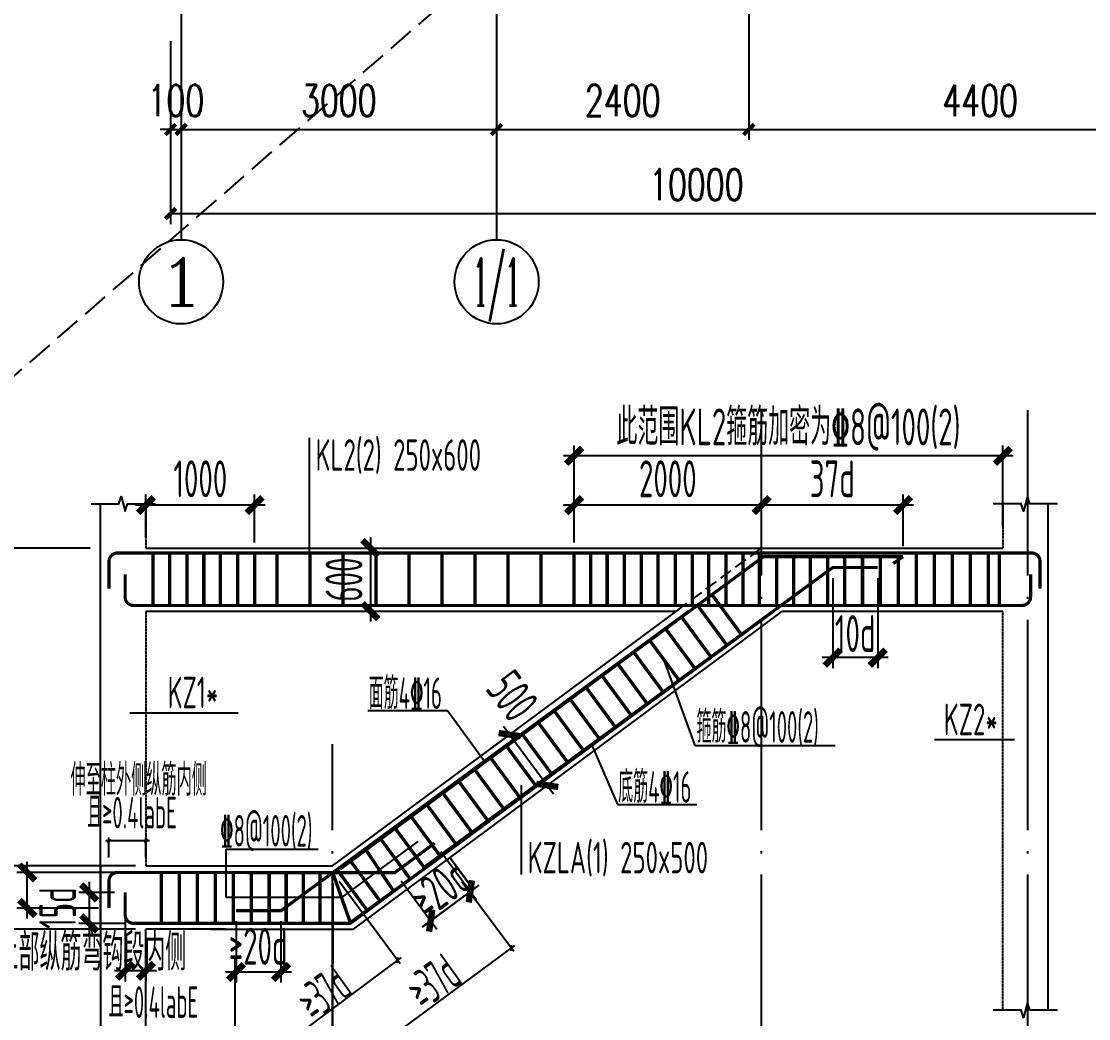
# Model space of a CAD drawing. Extents: x 5827 to 252697, y -546879 to 4066219.
# Drawn here: x 78804 to 88954, y -378152 to -368671 of the extents above; entities that cross this region are included whole.
import ezdxf
from ezdxf.enums import TextEntityAlignment as Align

# ---------------------------------------------------------------- set-up
doc = ezdxf.new("R2010")
doc.units = 0
doc.header["$MEASUREMENT"] = 0
for name, pattern in [('DASH', [0.35, 0.25, -0.1]), ('DASHED', [0.75, 0.5, -0.25]), ('DOTE', [2.42, 2, -0.2, 0.02, -0.2])]:
    doc.linetypes.add(name, pattern=pattern)
for name, color, linetype in [('AXIS', 3, 'Continuous'), ('AXIS_TEXT', 7, 'Continuous'), ('DIM', 3, 'Continuous'), ('DOTE', 1, 'DOTE'), ('REIN', 1, 'Continuous'), ('S_BEAMDIMMASSVER', 2, 'Continuous'), ('TEXT', 7, 'Continuous'), ('THIN', 7, 'Continuous'), ('审核修改', 6, 'Continuous')]:
    doc.layers.add(name, color=color, linetype=linetype)
doc.styles.add('_TCH_AXIS', font='COMPLEX', dxfattribs={"bigfont": 'GBCBIG'})
doc.styles.add('_TCH_DIM_T3', font='SIMPLEX', dxfattribs={"width": 0.705882, "bigfont": 'GBCBIG'})
doc.styles.add('COMPLEX', font='COMPLEX')
doc.styles.add('HZ', font='tssdeng.shx', dxfattribs={"width": 0.6, "bigfont": 'a.shx'})
doc.styles.get("Standard").update_dxf_attribs({"font": 'tssdeng.shx', "width": 0.6, "bigfont": 'a.shx'})
doc.styles.add('TSSD_Norm', font='Tssdeng.shx', dxfattribs={"bigfont": 'hztxt.shx'})
doc.dimstyles.new('_TCH_ARCH&&100', dxfattribs={"dimtxt": 297.5, "dimasz": 100, "dimexe": 100, "dimexo": 0, "dimgap": 126.25, "dimtad": 1, "dimdec": 0, "dimzin": 0, "dimdsep": 46, "dimtxsty": '_TCH_DIM_T3', "dimblk": 'ARCHTICK', "dimcen": 0.09, "dimclrt": 7, "dimazin": 2, "dimtfac": 1, "dimtdec": 0, "dimtix": 1, "dimtmove": 2, "dimatfit": 3, "dimfxl": 0, "dimtolj": 1, "dimtzin": 0, "dimarcsym": 0})
doc.dimstyles.new('DIMN', dxfattribs={"dimtxt": 350, "dimasz": 150, "dimexe": 100, "dimexo": 100, "dimgap": 75, "dimtad": 1, "dimdec": 0, "dimzin": 0, "dimdsep": 46, "dimtxsty": 'HZ', "dimblk": 'ARCHTICK', "dimcen": 0.09, "dimdle": 100, "dimclrd": 3, "dimclre": 3, "dimclrt": 7, "dimazin": 2, "dimtfac": 1, "dimtdec": 0, "dimtmove": 2, "dimatfit": 3, "dimldrblk": 'ARCHTICK', "dimfxl": 0, "dimtolj": 1, "dimtzin": 0, "dimarcsym": 0})

# ---------------------------------------------------------------- blocks, each defined once
blk = doc.blocks.new('_ArchTick')
at = {"color": 0, "linetype": 'ByBlock', "const_width": 0.4}
blk.add_lwpolyline([(-0.5, -0.5), (0.5, 0.5)], dxfattribs=at)
blk = doc.blocks.new('*D327')
at = {"layer": 'AXIS', "color": 0, "lineweight": -2, "transparency": 16777216}
for p, q in [((80223, -368861), (80223, -369799)), ((80323, -368861), (80323, -369799)), ((80223, -369699), (80123, -369699)), ((80223, -369699), (80323, -369699)), ((80323, -369699), (80423, -369699))]:
    blk.add_line(p, q, dxfattribs=at)
at = {"layer": 'Defpoints', "color": 0, "transparency": 16777216}
for p in [(80223, -368861), (80323, -368861), (80323, -369699)]:
    blk.add_point(p, dxfattribs=at)
at = {"layer": 'AXIS', "color": 0, "lineweight": -2, "transparency": 16777216, "xscale": 100, "yscale": 100, "zscale": 100}
blk.add_blockref('_ArchTick', (80223, -369699), dxfattribs=at)
at = {"layer": 'AXIS', "color": 0, "lineweight": -2, "transparency": 16777216, "xscale": 100, "yscale": 100, "zscale": 100, "rotation": 180}
blk.add_blockref('_ArchTick', (80323, -369699), dxfattribs=at)
at = {"layer": 'AXIS', "color": 7, "transparency": 16777216, "insert": (80273, -369424), "char_height": 297.5, "attachment_point": 5, "style": '_TCH_DIM_T3'}
blk.add_mtext('\\A1;100', dxfattribs=at)
blk = doc.blocks.new('*D328')
at = {"layer": 'AXIS', "color": 0, "lineweight": -2, "transparency": 16777216}
for p, q in [((80323, -368861), (80323, -369799)), ((83323, -368861), (83323, -369799)), ((80323, -369699), (83323, -369699))]:
    blk.add_line(p, q, dxfattribs=at)
at = {"layer": 'Defpoints', "color": 0, "transparency": 16777216}
for p in [(80323, -368861), (83323, -368861), (83323, -369699)]:
    blk.add_point(p, dxfattribs=at)
at = {"layer": 'AXIS', "color": 0, "lineweight": -2, "transparency": 16777216, "xscale": 100, "yscale": 100, "zscale": 100, "rotation": 180}
blk.add_blockref('_ArchTick', (80323, -369699), dxfattribs=at)
at = {"layer": 'AXIS', "color": 0, "lineweight": -2, "transparency": 16777216, "xscale": 100, "yscale": 100, "zscale": 100}
blk.add_blockref('_ArchTick', (83323, -369699), dxfattribs=at)
at = {"layer": 'AXIS', "color": 7, "transparency": 16777216, "insert": (81823, -369424), "char_height": 297.5, "attachment_point": 5, "style": '_TCH_DIM_T3'}
blk.add_mtext('\\A1;3000', dxfattribs=at)
blk = doc.blocks.new('*D330')
at = {"layer": 'AXIS', "color": 0, "lineweight": -2, "transparency": 16777216}
for p, q in [((80223, -368861), (80223, -370599)), ((90223, -368861), (90223, -370599)), ((80223, -370499), (90223, -370499))]:
    blk.add_line(p, q, dxfattribs=at)
at = {"layer": 'Defpoints', "color": 0, "transparency": 16777216}
for p in [(80223, -368861), (90223, -368861), (90223, -370499)]:
    blk.add_point(p, dxfattribs=at)
at = {"layer": 'AXIS', "color": 0, "lineweight": -2, "transparency": 16777216, "xscale": 100, "yscale": 100, "zscale": 100, "rotation": 180}
blk.add_blockref('_ArchTick', (80223, -370499), dxfattribs=at)
at = {"layer": 'AXIS', "color": 0, "lineweight": -2, "transparency": 16777216, "xscale": 100, "yscale": 100, "zscale": 100}
blk.add_blockref('_ArchTick', (90223, -370499), dxfattribs=at)
at = {"layer": 'AXIS', "color": 7, "transparency": 16777216, "insert": (85223, -370224), "char_height": 297.5, "attachment_point": 5, "style": '_TCH_DIM_T3'}
blk.add_mtext('\\A1;10000', dxfattribs=at)
blk = doc.blocks.new('_AXISO')
blk.add_circle((0, 0), 0.5)
at = {"layer": 'AXIS_TEXT', "style": 'COMPLEX', "width": 1.041667}
blk.add_attdef('A', text='', height=0.56, dxfattribs=at).set_placement((-0.25, -0.28), (0.25, -0.28), align=Align.FIT)
blk = doc.blocks.new('*D344')
at = {"layer": 'AXIS', "color": 0, "lineweight": -2, "transparency": 16777216}
for p, q in [((83323, -368861), (83323, -369799)), ((85723, -368861), (85723, -369799)), ((83323, -369699), (85723, -369699))]:
    blk.add_line(p, q, dxfattribs=at)
at = {"layer": 'Defpoints', "color": 0, "transparency": 16777216}
for p in [(83323, -368861), (85723, -368861), (85723, -369699)]:
    blk.add_point(p, dxfattribs=at)
at = {"layer": 'AXIS', "color": 0, "lineweight": -2, "transparency": 16777216, "xscale": 100, "yscale": 100, "zscale": 100, "rotation": 180}
blk.add_blockref('_ArchTick', (83323, -369699), dxfattribs=at)
at = {"layer": 'AXIS', "color": 0, "lineweight": -2, "transparency": 16777216, "xscale": 100, "yscale": 100, "zscale": 100}
blk.add_blockref('_ArchTick', (85723, -369699), dxfattribs=at)
at = {"layer": 'AXIS', "color": 7, "transparency": 16777216, "insert": (84523, -369424), "char_height": 297.5, "attachment_point": 5, "style": '_TCH_DIM_T3'}
blk.add_mtext('\\A1;2400', dxfattribs=at)
blk = doc.blocks.new('*D345')
at = {"layer": 'AXIS', "color": 0, "lineweight": -2, "transparency": 16777216}
for p, q in [((85723, -368861), (85723, -369799)), ((90123, -368861), (90123, -369799)), ((85723, -369699), (90123, -369699))]:
    blk.add_line(p, q, dxfattribs=at)
at = {"layer": 'Defpoints', "color": 0, "transparency": 16777216}
for p in [(85723, -368861), (90123, -368861), (90123, -369699)]:
    blk.add_point(p, dxfattribs=at)
at = {"layer": 'AXIS', "color": 0, "lineweight": -2, "transparency": 16777216, "xscale": 100, "yscale": 100, "zscale": 100, "rotation": 180}
blk.add_blockref('_ArchTick', (85723, -369699), dxfattribs=at)
at = {"layer": 'AXIS', "color": 0, "lineweight": -2, "transparency": 16777216, "xscale": 100, "yscale": 100, "zscale": 100}
blk.add_blockref('_ArchTick', (90123, -369699), dxfattribs=at)
at = {"layer": 'AXIS', "color": 7, "transparency": 16777216, "insert": (87923, -369424), "char_height": 297.5, "attachment_point": 5, "style": '_TCH_DIM_T3'}
blk.add_mtext('\\A1;4400', dxfattribs=at)
blk = doc.blocks.new('*D614')
at = {"layer": 'Defpoints', "color": 0, "ltscale": 1000, "transparency": 16777216}
for p in [(82026, -373678), (82026, -374278), (82123, -374278)]:
    blk.add_point(p, dxfattribs=at)
at = {"layer": '审核修改', "color": 3, "lineweight": -2, "ltscale": 1000, "transparency": 16777216}
for p, q in [((82123, -373578), (82123, -374378)), ((82126, -373678), (82223, -373678)), ((82126, -374278), (82223, -374278))]:
    blk.add_line(p, q, dxfattribs=at)
at = {"layer": '审核修改', "color": 3, "lineweight": -2, "ltscale": 1000, "transparency": 16777216, "xscale": 150, "yscale": 150, "zscale": 150}
for p, rotation in [((82123, -373678), 90), ((82123, -374278), 270)]:
    blk.add_blockref('_ArchTick', p, dxfattribs=dict(at, rotation=rotation))
at = {"layer": '审核修改', "color": 7, "ltscale": 1000, "transparency": 16777216, "insert": (81873, -373978), "char_height": 350, "attachment_point": 5, "rotation": 90, "style": 'HZ'}
blk.add_mtext('\\A1;600', dxfattribs=at)
blk = doc.blocks.new('*D615')
at = {"layer": 'Defpoints', "color": 0, "transparency": 16777216}
for p in [(79790, -377055), (79989, -377300), (79790, -377697)]:
    blk.add_point(p, dxfattribs=at)
at = {"layer": 'S_BEAMDIMMASSVER', "color": 3, "lineweight": -2, "transparency": 16777216}
for p, q in [((79790, -377155), (79790, -377797)), ((79989, -377400), (79989, -377797)), ((80089, -377697), (79690, -377697))]:
    blk.add_line(p, q, dxfattribs=at)
at = {"layer": 'S_BEAMDIMMASSVER', "color": 3, "lineweight": -2, "transparency": 16777216, "xscale": 150, "yscale": 150, "zscale": 150, "rotation": 180}
blk.add_blockref('_ArchTick', (79790, -377697), dxfattribs=at)
at = {"layer": 'S_BEAMDIMMASSVER', "color": 3, "lineweight": -2, "transparency": 16777216, "xscale": 150, "yscale": 150, "zscale": 150}
blk.add_blockref('_ArchTick', (79989, -377697), dxfattribs=at)
at = {"layer": 'S_BEAMDIMMASSVER', "color": 7, "transparency": 16777216, "insert": (79176, -377521), "char_height": 350, "attachment_point": 5, "style": 'HZ'}
blk.add_mtext('\\A1;伸至梁上部纵筋弯钩段内侧', dxfattribs=at)
blk = doc.blocks.new('*D617')
at = {"layer": 'Defpoints', "color": 0, "ltscale": 1000, "transparency": 16777216}
for p in [(78860, -376762), (79784, -376762), (79637, -377100)]:
    blk.add_point(p, dxfattribs=at)
at = {"layer": '审核修改', "color": 3, "lineweight": -2, "ltscale": 1000, "transparency": 16777216}
for p, q in [((78860, -377200), (78860, -376662)), ((79684, -376762), (78760, -376762)), ((79537, -377100), (78760, -377100))]:
    blk.add_line(p, q, dxfattribs=at)
at = {"layer": '审核修改', "color": 3, "lineweight": -2, "ltscale": 1000, "transparency": 16777216, "xscale": 150, "yscale": 150, "zscale": 150}
for p, rotation in [((78860, -376762), 90), ((78860, -377100), 270)]:
    blk.add_blockref('_ArchTick', p, dxfattribs=dict(at, rotation=rotation))
at = {"layer": '审核修改', "color": 7, "ltscale": 1000, "transparency": 16777216, "insert": (78554, -376922), "char_height": 350, "attachment_point": 5, "rotation": 90, "style": 'HZ'}
blk.add_mtext('\\A1;15d', dxfattribs=at)
blk = doc.blocks.new('*D618')
at = {"layer": 'Defpoints', "color": 0, "ltscale": 1000, "transparency": 16777216}
for p in [(79790, -376952), (79449, -377246), (79898, -377246)]:
    blk.add_point(p, dxfattribs=at)
at = {"layer": '审核修改', "color": 3, "lineweight": -2, "ltscale": 1000, "transparency": 16777216}
for p, q in [((79449, -376852), (79449, -377346)), ((79690, -376952), (79349, -376952)), ((79798, -377246), (79349, -377246))]:
    blk.add_line(p, q, dxfattribs=at)
at = {"layer": '审核修改', "color": 3, "lineweight": -2, "ltscale": 1000, "transparency": 16777216, "xscale": 150, "yscale": 150, "zscale": 150}
for p, rotation in [((79449, -376952), 90), ((79449, -377246), 270)]:
    blk.add_blockref('_ArchTick', p, dxfattribs=dict(at, rotation=rotation))
at = {"layer": '审核修改', "color": 7, "ltscale": 1000, "transparency": 16777216, "insert": (79149, -377100), "char_height": 350, "attachment_point": 5, "rotation": 90, "style": 'HZ'}
blk.add_mtext('\\A1;15d', dxfattribs=at)
blk = doc.blocks.new('*D619')
at = {"layer": 'Defpoints', "color": 0, "transparency": 16777216}
for p in [(80846, -377125), (81273, -377125), (81273, -377708)]:
    blk.add_point(p, dxfattribs=at)
at = {"layer": 'S_BEAMDIMMASSVER', "color": 3, "lineweight": -2, "transparency": 16777216}
for p, q in [((80846, -377225), (80846, -377808)), ((81273, -377225), (81273, -377808)), ((80746, -377708), (81373, -377708))]:
    blk.add_line(p, q, dxfattribs=at)
at = {"layer": 'S_BEAMDIMMASSVER', "color": 3, "lineweight": -2, "transparency": 16777216, "xscale": 150, "yscale": 150, "zscale": 150, "rotation": 180}
blk.add_blockref('_ArchTick', (80846, -377708), dxfattribs=at)
at = {"layer": 'S_BEAMDIMMASSVER', "color": 3, "lineweight": -2, "transparency": 16777216, "xscale": 150, "yscale": 150, "zscale": 150}
blk.add_blockref('_ArchTick', (81273, -377708), dxfattribs=at)
at = {"layer": 'S_BEAMDIMMASSVER', "color": 7, "transparency": 16777216, "insert": (81056, -377464), "char_height": 350, "attachment_point": 5, "style": 'HZ'}
blk.add_mtext('\\A1;≥20d', dxfattribs=at)
blk = doc.blocks.new('*D620')
at = {"layer": 'Defpoints', "color": 0, "ltscale": 1000, "transparency": 16777216}
for p in [(82735, -376483), (82358, -376762), (82697, -377220)]:
    blk.add_point(p, dxfattribs=at)
at = {"layer": '审核修改', "color": 3, "lineweight": -2, "ltscale": 1000, "transparency": 16777216}
for p, q in [((82794, -376564), (83133, -377022)), ((82417, -376842), (82756, -377301)), ((83154, -376882), (82617, -377280))]:
    blk.add_line(p, q, dxfattribs=at)
at = {"layer": '审核修改', "color": 3, "lineweight": -2, "ltscale": 1000, "transparency": 16777216, "xscale": 150, "yscale": 150, "zscale": 150}
for p, rotation in [((83074, -376942), 36.48531653204874), ((82697, -377220), 216.4853165320487)]:
    blk.add_blockref('_ArchTick', p, dxfattribs=dict(at, rotation=rotation))
at = {"layer": '审核修改', "color": 7, "ltscale": 1000, "transparency": 16777216, "insert": (82784, -376908), "char_height": 350, "attachment_point": 5, "rotation": 36.4853, "style": 'HZ'}
blk.add_mtext('\\A1;≥20d', dxfattribs=at)
blk = doc.blocks.new('*D621')
at = {"layer": 'Defpoints', "color": 0, "ltscale": 1000, "transparency": 16777216}
for p in [(82987, -375794), (83805, -375934), (83344, -376276)]:
    blk.add_point(p, dxfattribs=at)
at = {"layer": '审核修改', "color": 3, "lineweight": -2, "ltscale": 1000, "transparency": 16777216}
for p, q in [((83067, -375735), (83529, -375393)), ((83389, -375372), (83865, -376015)), ((83424, -376217), (83886, -375875))]:
    blk.add_line(p, q, dxfattribs=at)
at = {"layer": '审核修改', "color": 3, "lineweight": -2, "ltscale": 1000, "transparency": 16777216, "xscale": 150, "yscale": 150, "zscale": 150}
for p, rotation in [((83448, -375452), 126.5292437610388), ((83805, -375934), 306.5292437610389)]:
    blk.add_blockref('_ArchTick', p, dxfattribs=dict(at, rotation=rotation))
at = {"layer": '审核修改', "color": 7, "ltscale": 1000, "transparency": 16777216, "insert": (83474, -375083), "char_height": 350, "attachment_point": 5, "rotation": 306.5292, "style": 'HZ'}
blk.add_mtext('\\A1;500', dxfattribs=at)
blk = doc.blocks.new('*D622')
at = {"layer": 'Defpoints', "color": 0, "ltscale": 1000, "transparency": 16777216}
for p in [(84061, -372802), (84061, -373521), (88137, -373574)]:
    blk.add_point(p, dxfattribs=at)
at = {"layer": '审核修改', "color": 3, "lineweight": -2, "ltscale": 1000, "transparency": 16777216}
for p, q in [((84061, -373421), (84061, -372702)), ((88137, -373474), (88137, -372702)), ((88237, -372802), (83961, -372802))]:
    blk.add_line(p, q, dxfattribs=at)
at = {"layer": '审核修改', "color": 3, "lineweight": -2, "ltscale": 1000, "transparency": 16777216, "xscale": 150, "yscale": 150, "zscale": 150, "rotation": 180}
blk.add_blockref('_ArchTick', (84061, -372802), dxfattribs=at)
at = {"layer": '审核修改', "color": 3, "lineweight": -2, "ltscale": 1000, "transparency": 16777216, "xscale": 150, "yscale": 150, "zscale": 150}
blk.add_blockref('_ArchTick', (88137, -372802), dxfattribs=at)
at = {"layer": '审核修改', "color": 7, "ltscale": 1000, "transparency": 16777216, "insert": (86099, -372552), "char_height": 350, "attachment_point": 5, "style": 'HZ'}
blk.add_mtext('\\A1;此范围KL2箍筋加密为\x848@100(2)', dxfattribs=at)
blk = doc.blocks.new('*D623')
at = {"layer": 'Defpoints', "color": 0, "ltscale": 1000, "transparency": 16777216}
for p in [(84061, -373270), (84061, -373725), (85844, -373678)]:
    blk.add_point(p, dxfattribs=at)
at = {"layer": '审核修改', "color": 3, "lineweight": -2, "ltscale": 1000, "transparency": 16777216}
for p, q in [((84061, -373625), (84061, -373170)), ((85844, -373578), (85844, -373170)), ((85944, -373270), (83961, -373270))]:
    blk.add_line(p, q, dxfattribs=at)
at = {"layer": '审核修改', "color": 3, "lineweight": -2, "ltscale": 1000, "transparency": 16777216, "xscale": 150, "yscale": 150, "zscale": 150, "rotation": 180}
blk.add_blockref('_ArchTick', (84061, -373270), dxfattribs=at)
at = {"layer": '审核修改', "color": 3, "lineweight": -2, "ltscale": 1000, "transparency": 16777216, "xscale": 150, "yscale": 150, "zscale": 150}
blk.add_blockref('_ArchTick', (85844, -373270), dxfattribs=at)
at = {"layer": '审核修改', "color": 7, "ltscale": 1000, "transparency": 16777216, "insert": (84952, -373020), "char_height": 350, "attachment_point": 5, "style": 'HZ'}
blk.add_mtext('\\A1;2000', dxfattribs=at)
blk = doc.blocks.new('*D624')
at = {"layer": 'Defpoints', "color": 0, "ltscale": 1000, "transparency": 16777216}
for p in [(79989, -373270), (79989, -373678), (81022, -373725)]:
    blk.add_point(p, dxfattribs=at)
at = {"layer": '审核修改', "color": 3, "lineweight": -2, "ltscale": 1000, "transparency": 16777216}
for p, q in [((79989, -373578), (79989, -373170)), ((81022, -373625), (81022, -373170)), ((81122, -373270), (79889, -373270))]:
    blk.add_line(p, q, dxfattribs=at)
at = {"layer": '审核修改', "color": 3, "lineweight": -2, "ltscale": 1000, "transparency": 16777216, "xscale": 150, "yscale": 150, "zscale": 150, "rotation": 180}
blk.add_blockref('_ArchTick', (79989, -373270), dxfattribs=at)
at = {"layer": '审核修改', "color": 3, "lineweight": -2, "ltscale": 1000, "transparency": 16777216, "xscale": 150, "yscale": 150, "zscale": 150}
blk.add_blockref('_ArchTick', (81022, -373270), dxfattribs=at)
at = {"layer": '审核修改', "color": 7, "ltscale": 1000, "transparency": 16777216, "insert": (80506, -373020), "char_height": 350, "attachment_point": 5, "style": 'HZ'}
blk.add_mtext('\\A1;1000', dxfattribs=at)
blk = doc.blocks.new('*D625')
at = {"layer": 'Defpoints', "color": 0, "ltscale": 1000, "transparency": 16777216}
for p in [(79989, -376700), (78238, -377300), (79989, -377300)]:
    blk.add_point(p, dxfattribs=at)
at = {"layer": '审核修改', "color": 3, "lineweight": -2, "ltscale": 1000, "transparency": 16777216}
for p, q in [((78238, -376600), (78238, -377400)), ((79889, -376700), (78138, -376700)), ((79889, -377300), (78138, -377300))]:
    blk.add_line(p, q, dxfattribs=at)
at = {"layer": '审核修改', "color": 3, "lineweight": -2, "ltscale": 1000, "transparency": 16777216, "xscale": 150, "yscale": 150, "zscale": 150}
for p, rotation in [((78238, -376700), 90), ((78238, -377300), 270)]:
    blk.add_blockref('_ArchTick', p, dxfattribs=dict(at, rotation=rotation))
at = {"layer": '审核修改', "color": 7, "ltscale": 1000, "transparency": 16777216, "insert": (77988, -377000), "char_height": 350, "attachment_point": 5, "rotation": 90, "style": 'HZ'}
blk.add_mtext('\\A1;500', dxfattribs=at)
blk = doc.blocks.new('*D632')
at = {"layer": 'Defpoints', "color": 0, "ltscale": 1000, "transparency": 16777216}
for p in [(79557, -373678), (78238, -376700), (79388, -376700)]:
    blk.add_point(p, dxfattribs=at)
at = {"layer": '审核修改', "color": 3, "lineweight": -2, "ltscale": 1000, "transparency": 16777216}
for p, q in [((78238, -373578), (78238, -376800)), ((79457, -373678), (78138, -373678)), ((79288, -376700), (78138, -376700))]:
    blk.add_line(p, q, dxfattribs=at)
at = {"layer": '审核修改', "color": 3, "lineweight": -2, "ltscale": 1000, "transparency": 16777216, "xscale": 150, "yscale": 150, "zscale": 150}
for p, rotation in [((78238, -373678), 90), ((78238, -376700), 270)]:
    blk.add_blockref('_ArchTick', p, dxfattribs=dict(at, rotation=rotation))
at = {"layer": '审核修改', "color": 7, "ltscale": 1000, "transparency": 16777216, "insert": (77988, -375189), "char_height": 350, "attachment_point": 5, "rotation": 90, "style": 'HZ'}
blk.add_mtext('\\A1;2250', dxfattribs=at)
blk = doc.blocks.new('*D633')
at = {"layer": 'Defpoints', "color": 0, "ltscale": 1000, "transparency": 16777216}
for p in [(86520, -373863), (86948, -373863), (86520, -374720)]:
    blk.add_point(p, dxfattribs=at)
at = {"layer": '审核修改', "color": 3, "lineweight": -2, "ltscale": 1000, "transparency": 16777216}
for p, q in [((86520, -373963), (86520, -374820)), ((86948, -373963), (86948, -374820)), ((87048, -374720), (86420, -374720))]:
    blk.add_line(p, q, dxfattribs=at)
at = {"layer": '审核修改', "color": 3, "lineweight": -2, "ltscale": 1000, "transparency": 16777216, "xscale": 150, "yscale": 150, "zscale": 150, "rotation": 180}
blk.add_blockref('_ArchTick', (86520, -374720), dxfattribs=at)
at = {"layer": '审核修改', "color": 3, "lineweight": -2, "ltscale": 1000, "transparency": 16777216, "xscale": 150, "yscale": 150, "zscale": 150}
blk.add_blockref('_ArchTick', (86948, -374720), dxfattribs=at)
at = {"layer": '审核修改', "color": 7, "ltscale": 1000, "transparency": 16777216, "insert": (86734, -374491), "char_height": 350, "attachment_point": 5, "style": 'HZ'}
blk.add_mtext('\\A1;10d', dxfattribs=at)
blk = doc.blocks.new('*D634')
at = {"layer": 'Defpoints', "color": 0, "ltscale": 1000, "transparency": 16777216}
for p in [(85844, -373270), (85844, -373678), (87189, -373760)]:
    blk.add_point(p, dxfattribs=at)
at = {"layer": '审核修改', "color": 3, "lineweight": -2, "ltscale": 1000, "transparency": 16777216}
for p, q in [((85844, -373578), (85844, -373170)), ((87189, -373660), (87189, -373170)), ((87289, -373270), (85744, -373270))]:
    blk.add_line(p, q, dxfattribs=at)
at = {"layer": '审核修改', "color": 3, "lineweight": -2, "ltscale": 1000, "transparency": 16777216, "xscale": 150, "yscale": 150, "zscale": 150, "rotation": 180}
blk.add_blockref('_ArchTick', (85844, -373270), dxfattribs=at)
at = {"layer": '审核修改', "color": 3, "lineweight": -2, "ltscale": 1000, "transparency": 16777216, "xscale": 150, "yscale": 150, "zscale": 150}
blk.add_blockref('_ArchTick', (87189, -373270), dxfattribs=at)
at = {"layer": '审核修改', "color": 7, "ltscale": 1000, "transparency": 16777216, "insert": (86516, -373020), "char_height": 350, "attachment_point": 5, "style": 'HZ'}
blk.add_mtext('\\A1;37d', dxfattribs=at)

msp = doc.modelspace()

# ---------------------------------------------------------------- linework, layer by layer
for p, q in [((79556.804, -377300.259), (79556.804, -373257.347)), ((88569.244, -378070), (88569.244, -373257.347)), ((79989.289, -373677.939), (88136.759, -373677.939)), ((79989.289, -374277.939), (85033.586, -374277.939)), ((81763.663, -376700.139), (85033.586, -374277.939)), ((81961.683, -377300.139), (86041.595, -374277.939)), ((86041.595, -374277.939), (88136.759, -374277.939)), ((82573.057, -376468.256), (81848.834, -377000.932)), ((79556.804, -376700.139), (79556.804, -378378.736)), ((79989.289, -376700.139), (80748.114, -376700.139)), ((80604.1, -376700.139), (81763.663, -376700.139)), ((81848.834, -377000.932), (80750.794, -377000.888)), ((80748.114, -377300.259), (79989.289, -377300.259)), ((79989.289, -378378.736), (79989.289, -377300.259)), ((80604.1, -377300.139), (81961.683, -377300.139))]:
    msp.add_line(p, q)
at = {"linetype": 'DASHED'}
for p, q in [((79989.289, -373257.347), (79989.289, -373677.939)), ((88136.759, -373257.347), (88136.759, -373677.939)), ((79989.289, -374277.939), (79989.289, -376700.139)), ((88136.759, -378070), (88136.759, -374277.939))]:
    msp.add_line(p, q, dxfattribs=at)
at = {"linetype": 'DASH', "ltscale": 500}
msp.add_line((85033.586, -374277.939), (85843.575, -373677.939), dxfattribs=at)
at = {"layer": 'AXIS'}
for p, q in [((80323.224, -368860.788), (80323.224, -370747.322)), ((83323.224, -368860.788), (83323.224, -370747.322))]:
    msp.add_line(p, q, dxfattribs=at)
at = {"layer": 'DIM'}
for p, q in [((80021.443, -376462.191), (79604.697, -376462.191)), ((79636.851, -376619.753), (79636.851, -376430.037)), ((79989.289, -376619.753), (79989.289, -376430.037)), ((79989.289, -376619.753), (79989.289, -376430.813)), ((81765.289, -376863.998), (81764.148, -378419.995)), ((81824.961, -376844.298), (82406.517, -377627.846)), ((82993.874, -376846.659), (83486.562, -377511.779)), ((83115.746, -376910.382), (82614.316, -377281.817)), ((83494.895, -377455.827), (82337.143, -378313.434)), ((80834.389, -377550.139), (80834.389, -378376.082)), ((82414.797, -377571.886), (81445.315, -378291.443))]:
    msp.add_line(p, q, dxfattribs=at)
at = {"layer": 'DOTE', "linetype": 'DOTE', "ltscale": 1000}
for p, q in [((80323.224, -346016.12), (80323.224, -368860.788)), ((85723.224, -346016.12), (85723.224, -368860.788)), ((83323.224, -355277.204), (83323.224, -368964.5)), ((85843.575, -378780.5), (85843.575, -372367)), ((88375, -378780.5), (88375, -372367)), ((81763.663, -378780.5), (81763.663, -375544))]:
    msp.add_line(p, q, dxfattribs=at)
at = {"layer": 'DOTE', "color": 253, "linetype": 'DASH', "ltscale": 1000}
msp.add_line((83298.224, -368077.204), (74395, -375809.499), dxfattribs=at)
at = {"layer": 'REIN', "const_width": 30}
for points in [[(88084.2, -373724.878), (79718.947, -373724.878, 0.43850998), (79637.054, -373811.76), (79637.054, -374063.386)], [(80044.947, -373724.878), (88410.2, -373724.878, -0.43850998), (88492.093, -373811.76), (88492.093, -374063.386)], [(88084, -374223.672), (79872.343, -374223.672, -0.43850998), (79790.45, -374136.79), (79790.45, -373929.444)], [(80108.5, -374223.672), (88320.157, -374223.672, 0.43850998), (88402.05, -374136.79), (88402.05, -373929.444)], [(82357.927, -376761.878), (79718.947, -376761.878, 0.43850998), (79637.054, -376848.76), (79637.054, -377100.386)], [(81921.573, -377245.992), (79872.343, -377245.992, -0.43850998), (79790.45, -377159.11), (79790.45, -376951.764)]]:
    msp.add_lwpolyline(points, format="xyb", dxfattribs=at)
at = {"layer": 'REIN'}
for points, const_width in [([(80056.45, -374224.564), (80056.45, -373724.878)], 32), ([(80213.426, -374224.564), (80213.426, -373724.878)], 32), ([(80377.861, -374224.564), (80377.861, -373724.878)], 32), ([(80539.327, -374224.564), (80539.327, -373724.878)], 32), ([(80696.303, -374224.564), (80696.303, -373724.878)], 32), ([(80860.738, -374224.564), (80860.738, -373724.878)], 32), ([(81022.204, -374224.564), (81022.204, -373724.878)], 32), ([(81235.49, -374224.564), (81235.49, -373724.878)], 32), ([(81549.441, -374224.564), (81549.441, -373724.878)], 32), ([(81863.392, -374224.564), (81863.392, -373724.878)], 32), ([(82177.343, -374224.564), (82177.343, -373724.878)], 32), ([(82491.294, -374224.564), (82491.294, -373724.878)], 32), ([(82805.245, -374224.564), (82805.245, -373724.878)], 32), ([(83119.196, -374224.564), (83119.196, -373724.878)], 32), ([(83433.146, -374224.564), (83433.146, -373724.878)], 32), ([(83747.097, -374224.564), (83747.097, -373724.878)], 32), ([(84061.048, -374224.564), (84061.048, -373724.878)], 32), ([(84218.024, -374224.564), (84218.024, -373724.878)], 32), ([(84374.999, -374224.564), (84374.999, -373724.878)], 32), ([(84539.435, -374224.564), (84539.435, -373724.878)], 32), ([(84700.901, -374224.564), (84700.901, -373724.878)], 32), ([(84857.876, -374224.564), (84857.876, -373724.878)], 32), ([(85022.312, -374224.564), (85022.312, -373724.878)], 32), ([(85183.778, -374224.564), (85183.778, -373724.878)], 32), ([(85340.753, -374224.564), (85340.753, -373724.878)], 32), ([(85505.189, -374224.564), (85505.189, -373724.878)], 32), ([(85666.655, -374224.564), (85666.655, -373724.878)], 32), ([(85823.63, -374224.564), (85823.63, -373724.878)], 32), ([(85988.066, -374224.564), (85988.066, -373750.607)], 32), ([(86149.532, -374224.564), (86149.532, -373750.607)], 32), ([(86306.507, -374224.564), (86306.507, -373750.607)], 32), ([(86470.943, -374224.564), (86470.943, -373750.607)], 32), ([(86632.409, -374224.564), (86632.409, -373750.607)], 32), ([(86803.347, -374224.564), (86803.347, -373750.607)], 32), ([(86974.286, -374224.564), (86974.286, -373750.607)], 32), ([(87145.224, -374224.564), (87145.224, -373750.607)], 32), ([(87316.163, -374224.564), (87316.163, -373724.878)], 32), ([(87487.101, -374224.564), (87487.101, -373724.878)], 32), ([(87658.04, -374224.564), (87658.04, -373724.878)], 32), ([(87828.978, -374224.564), (87828.978, -373724.878)], 32), ([(87999.917, -374224.564), (87999.917, -373724.878)], 32), ([(88103.663, -374224.564), (88103.663, -373724.878)], 32), ([(81835.775, -376728.534), (85860.814, -373760.481), (87189.019, -373760.481)], 30), ([(87189.019, -373760.481), (87095.3, -373825.1)], 30), ([(82639.523, -376710.534), (86520.202, -373863.151), (86947.52, -373863.151)], 30), ([(85654.119, -374503.825), (85370.271, -374118.891)], 32), ([(85513.289, -374601.113), (85229.44, -374216.18)], 32), ([(85957.344, -374277.939), (81932.305, -377245.992), (80604.1, -377245.992)], 30), ([(85153.597, -374277.939), (81272.917, -377125.322), (80845.599, -377125.322)], 30), ([(85361.987, -374712.683), (85078.138, -374327.75)], 32), ([(85210.685, -374824.253), (84926.836, -374439.32)], 32), ([(85059.255, -374935.651), (84775.406, -374550.717)], 32), ([(84907.688, -375046.861), (84623.839, -374661.928)], 32), ([(84756.12, -375158.071), (84472.271, -374773.138)], 32), ([(84605.476, -375270.533), (84321.627, -374885.6)], 32), ([(84454.173, -375382.103), (84170.324, -374997.169)], 32), ([(84302.871, -375493.673), (84019.022, -375108.739)], 32), ([(84151.569, -375605.243), (83867.72, -375220.309)], 32), ([(84000.266, -375716.812), (83716.418, -375331.879)], 32), ([(83848.964, -375828.382), (83565.115, -375443.449)], 32), ([(83697.662, -375939.952), (83413.813, -375555.019)], 32), ([(83546.36, -376051.522), (83262.511, -375666.589)], 32), ([(83395.057, -376163.092), (83111.209, -375778.159)], 32), ([(83240.445, -376270.172), (82956.596, -375885.239)], 32), ([(83092.453, -376386.232), (82808.604, -376001.298)], 32), ([(82941.151, -376497.802), (82657.302, -376112.868)], 32), ([(82504.158, -376221.941), (82788.007, -376606.874)], 32), ([(82789.848, -376609.372), (82506, -376224.438)], 32), ([(82352.856, -376333.511), (82636.704, -376718.444)], 32), ([(80604.1, -376762.959), (82354.476, -376764.43), (82734.737, -376483.203)], 30), ([(82212.025, -376430.799), (82495.874, -376815.733)], 32), ([(82074.256, -376537.085), (82341.943, -376935.8)], 32), ([(81921.573, -377245.992), (82753.7, -376641.7)], 30), ([(81929.346, -376645.806), (82213.195, -377030.739)], 32), ([(80135.079, -376763.909), (80135.079, -377237.866)], 32), ([(80306.018, -376763.909), (80306.018, -377237.866)], 32), ([(80476.956, -376763.909), (80476.956, -377237.866)], 32), ([(80647.895, -376763.909), (80647.895, -377237.866)], 32), ([(80818.833, -376763.909), (80818.833, -377237.866)], 32), ([(80989.772, -376763.909), (80989.772, -377237.866)], 32), ([(81160.71, -376763.909), (81160.71, -377237.866)], 32), ([(81322.176, -376763.909), (81322.176, -377237.866)], 32), ([(81486.612, -376763.909), (81486.612, -377237.866)], 32), ([(81643.587, -376763.909), (81643.587, -377237.866)], 32), ([(81765.362, -376763.998), (81932.305, -377237.866)], 32), ([(81804.904, -376732.699), (82088.752, -377117.632)], 32)]:
    msp.add_lwpolyline(points, dxfattribs=dict(at, const_width=const_width))
at = {"layer": 'S_BEAMDIMMASSVER'}
for p, q in [((81540.795, -372630.724), (81540.795, -373865.5)), ((80866.5, -375246.5), (79836.5, -375246.5)), ((88248, -375502.5), (87488.5, -375502.5)), ((83558, -375930.724), (83558, -376781.5))]:
    msp.add_line(p, q, dxfattribs=at)
at = {"layer": 'TEXT'}
for p, q in [((85211.794, -375556.352), (84917.331, -374743.184)), ((82099.45, -375223.5), (82855.45, -375223.5)), ((82855.45, -375223.5), (83208.715, -375704.963)), ((84228.259, -375552.961), (84472.5, -376115)), ((85211.794, -375556.352), (86544.752, -375556.352)), ((84472.5, -376115), (85228.5, -376115)), ((80750.794, -377000.888), (80750.794, -376539.352)), ((80750.794, -376539.352), (81626.252, -376539.352))]:
    msp.add_line(p, q, dxfattribs=at)
at = {"layer": 'THIN'}
for points in [[(79466.772, -373257.347), (79731.246, -373257.347), (79753.754, -373186.607), (79792.339, -373328.087), (79814.847, -373257.347), (80079.321, -373257.347)], [(88659.276, -373257.347), (88394.802, -373257.347), (88372.294, -373186.607), (88333.709, -373328.087), (88311.201, -373257.347), (88046.727, -373257.347)], [(88659.276, -378070), (88394.802, -378070), (88372.294, -377999.26), (88333.709, -378140.74), (88311.201, -378070), (88046.727, -378070)]]:
    msp.add_lwpolyline(points, dxfattribs=at)

# ---------------------------------------------------------------- block references
at = {"layer": 'AXIS'}
ref = msp.add_blockref('_AXISO', (80323.224, -371147.322), dxfattribs=dict(at, xscale=800, yscale=800, zscale=800))
ref.add_attrib('A', '1', dxfattribs={"layer": 'AXIS_TEXT', "height": 452.548, "style": '_TCH_AXIS', "width": 2.333333}).set_placement((80096.949, -371373.597), (80549.498, -371373.597), align=Align.FIT)
ref = msp.add_blockref('_AXISO', (83323.224, -371147.322), dxfattribs=dict(at, xscale=800, yscale=800, zscale=800))
ref.add_attrib('A', '1/1', dxfattribs={"layer": 'AXIS_TEXT', "height": 452.5483, "style": '_TCH_AXIS', "width": 0.456522}).set_placement((83096.949, -371373.597), (83549.498, -371373.597), align=Align.FIT)
at = {"layer": 'DIM'}
for p, xscale, yscale, zscale, rotation in [((79636.851, -376462.191), 32.154340836, 32.154340836, 32.154340836, 180), ((79989.289, -376462.967), 32.154340836, 32.154340836, 32.154340836, 180), ((83462.753, -377479.637), 39.9999999999866, 39.9999999999866, 39.9999999999866, 36.52924376100423), ((82382.677, -377595.726), 40.0000000000066, 40.0000000000066, 40.0000000000066, 36.58309944850731)]:
    msp.add_blockref('_ArchTick', p, dxfattribs=dict(at, xscale=xscale, yscale=yscale, zscale=zscale, rotation=rotation))
at = {"layer": 'DIM', "xscale": 32.154340836, "yscale": 32.154340836, "zscale": 32.154340836}
msp.add_blockref('_ArchTick', (79989.289, -376462.191), dxfattribs=at)

# ---------------------------------------------------------------- texts
at = {"layer": 'S_BEAMDIMMASSVER'}
for s, width, p in [('KL2(2) 250x600', 0.6, (81602.045, -372943.974)), ('KZ1*', 0.6, (80195.6, -375201.103)), ('面筋4%%13216', 0.5, (82107.2, -375207.75)), ('KZ2*', 0.6, (87577.1, -375457.103)), ('箍筋%%1328@100(2)', 0.5, (85224.778, -375528.419)), ('底筋4%%13216', 0.5, (84480.25, -376099.25)), ('%%1328@100(2)', 0.5, (80693.778, -376515.419)), ('KZLA(1) 250x500', 0.6, (83619.25, -376770.974)), ('且≥0.4l%%142abE%%143', 0.5, (79634.028, -378144.791))]:
    msp.add_text(s, height=300, dxfattribs=dict(at, width=width)).set_placement(p)
at = {"layer": 'S_BEAMDIMMASSVER', "width": 0.485467}
msp.add_text('伸至柱外侧纵筋内侧', height=300, dxfattribs=at).set_placement((79272, -376031.857), (80569, -376031.857), align=Align.FIT)
at = {"layer": 'S_BEAMDIMMASSVER', "width": 0.5}
msp.add_text('且≥0.4l%%142abE%%143', height=300, dxfattribs=at).set_placement((79429.754, -376433.485), align=Align.BOTTOM_LEFT)
at = {"layer": 'TEXT', "style": 'TSSD_Norm', "width": 0.5}
for p in [(82629.729, -378077.129), (81588.891, -378187.14)]:
    msp.add_text('≥37d', height=350, rotation=35.5756927, dxfattribs=at).set_placement(p)

# ---------------------------------------------------------------- dimensions: what is measured, and where the dimension line sits
at = {"layer": 'AXIS'}
for p1, p2, distance, picture, middle in [((80223.224, -368860.788), (80323.224, -368860.788), -838, '*D327', (80273.224, -369423.788)), ((80223.224, -368860.788), (90223.224, -368860.788), -1638, '*D330', (85223.224, -370223.788)), ((80323.224, -368860.788), (83323.224, -368860.788), -838, '*D328', (81823.224, -369423.788)), ((83323.224, -368860.788), (85723.224, -368860.788), -838, '*D344', (84523.224, -369423.788))]:
    dim = msp.add_aligned_dim(p1=p1, p2=p2, distance=distance, dimstyle='_TCH_ARCH&&100', dxfattribs=at)
    dim.commit()
    dim.dimension.update_dxf_attribs({"geometry": picture, "text_midpoint": middle})
dim = msp.add_linear_dim(base=(90123.224, -369698.788), p1=(85723.224, -368860.788), p2=(90123.224, -368860.788), dimstyle='_TCH_ARCH&&100', dxfattribs=at)
dim.commit()
dim.dimension.update_dxf_attribs({"geometry": '*D345', "text_midpoint": (87923.224, -369423.788)})
at = {"layer": 'S_BEAMDIMMASSVER'}
for base, p1, p2, text, picture, middle in [((79790.45, -377697), (79989.289, -377300.259), (79790.45, -377055.437), '伸至梁上部纵筋弯钩段内侧', '*D615', (79176.5, -377521)), ((81272.917, -377708.017), (80845.599, -377125.322), (81272.917, -377125.322), '≥20d', '*D619', (81056.5, -377464))]:
    dim = msp.add_linear_dim(base=base, p1=p1, p2=p2, text=text, dimstyle='DIMN', override={"dimfxl": 100}, dxfattribs=at)
    dim.commit()
    dim.dimension.update_dxf_attribs({"geometry": picture, "text_midpoint": middle, "dimtype": 160})
at = {"layer": '审核修改', "ltscale": 1000}
for base, p1, p2, text, picture, middle in [((84061.048, -372801.5), (88136.759, -373573.939), (84061.048, -373520.878), '此范围KL2箍筋加密为\x848@100(2)', '*D622', (86098.904, -372551.5)), ((79989.289, -373270), (81022.204, -373724.878), (79989.289, -373677.939), '1000', '*D624', (80505.746, -373020)), ((84061.048, -373270), (85843.575, -373677.939), (84061.048, -373724.878), '2000', '*D623', (84952.312, -373020)), ((85843.575, -373270), (87189.019, -373760.481), (85843.575, -373677.939), '37d', '*D634', (86516.297, -373020))]:
    dim = msp.add_linear_dim(base=base, p1=p1, p2=p2, text=text, dimstyle='DIMN', override={"dimfxl": 100}, dxfattribs=at)
    dim.commit()
    dim.dimension.update_dxf_attribs({"geometry": picture, "text_midpoint": middle})
for base, p1, p2, text, picture, middle in [((78238, -376700.139), (79556.804, -373677.939), (79388.5, -376700.139), '2250', '*D632', (77988, -375189.039)), ((78238, -377300.259), (79989.289, -376700.139), (79989.289, -377300.259), '500', '*D625', (77988, -377000.199))]:
    dim = msp.add_linear_dim(base=base, p1=p1, p2=p2, angle=90, text=text, dimstyle='DIMN', override={"dimfxl": 100}, dxfattribs=at)
    dim.commit()
    dim.dimension.update_dxf_attribs({"geometry": picture, "text_midpoint": middle})
dim = msp.add_linear_dim(base=(82123.157, -374277.939), p1=(82025.957, -373677.939), p2=(82025.957, -374277.939), angle=90, dimstyle='DIMN', override={"dimfxl": 100}, dxfattribs=at)
dim.commit()
dim.dimension.update_dxf_attribs({"geometry": '*D614', "text_midpoint": (81873.157, -373977.939)})
dim = msp.add_linear_dim(base=(86520.202, -374720), p1=(86947.52, -373863.151), p2=(86520.202, -373863.151), text='10d', dimstyle='DIMN', override={"dimfxl": 100}, dxfattribs=at)
dim.commit()
dim.dimension.update_dxf_attribs({"geometry": '*D633', "text_midpoint": (86733.861, -374491), "dimtype": 160})
for base, p1, p2, angle, text, picture, middle, dimtype in [((83805.382, -375934.416), (82986.522, -375794.304), (83343.662, -376276.436), 306.5292438, '500', '*D621', (83474, -375083.5), 161), ((82697.038, -377220.406), (82734.737, -376483.203), (82357.927, -376761.878), 216.4853165, '≥20d', '*D620', (82783.5, -376908), 161), ((78860.5, -376761.878), (79637.054, -377100.386), (79783.5, -376761.878), 90, '15d', '*D617', (78554.5, -376922.5), 160), ((79449, -377245.992), (79790.45, -376951.764), (79898, -377245.992), 90, '15d', '*D618', (79148.777, -377100.386), 160)]:
    dim = msp.add_linear_dim(base=base, p1=p1, p2=p2, angle=angle, text=text, dimstyle='DIMN', override={"dimfxl": 100}, dxfattribs=at)
    dim.commit()
    dim.dimension.update_dxf_attribs({"geometry": picture, "text_midpoint": middle, "dimtype": dimtype})

doc.saveas('drawing.dxf')
